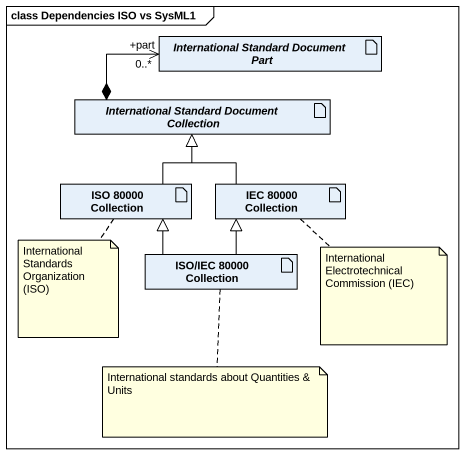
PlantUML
@startuml
mainframe class Dependencies ISO vs SysML1
artifact "International Standard Document Part" as International_Standard
artifact "International Standard Document Collection" as International_Standard_2
artifact "ISO 80000 Collection" as ISO_80000_Collection
artifact "IEC 80000 Collection" as IEC_80000_Collection
artifact "ISO/IEC 80000 Collection" as ISO_IEC_80000_Collection
International_Standard_2 *-up-> "+part\n0..*" International_Standard
ISO_80000_Collection -up-|> International_Standard_2
IEC_80000_Collection -up-|> International_Standard_2
ISO_IEC_80000_Collection -up-|> ISO_80000_Collection
ISO_IEC_80000_Collection -up-|> IEC_80000_Collection
note bottom of ISO_80000_Collection : International Standards Organization (ISO)
note bottom of IEC_80000_Collection : International Electrotechnical Commission (IEC)
note bottom of ISO_IEC_80000_Collection : International standards about Quantities & Units
@enduml
